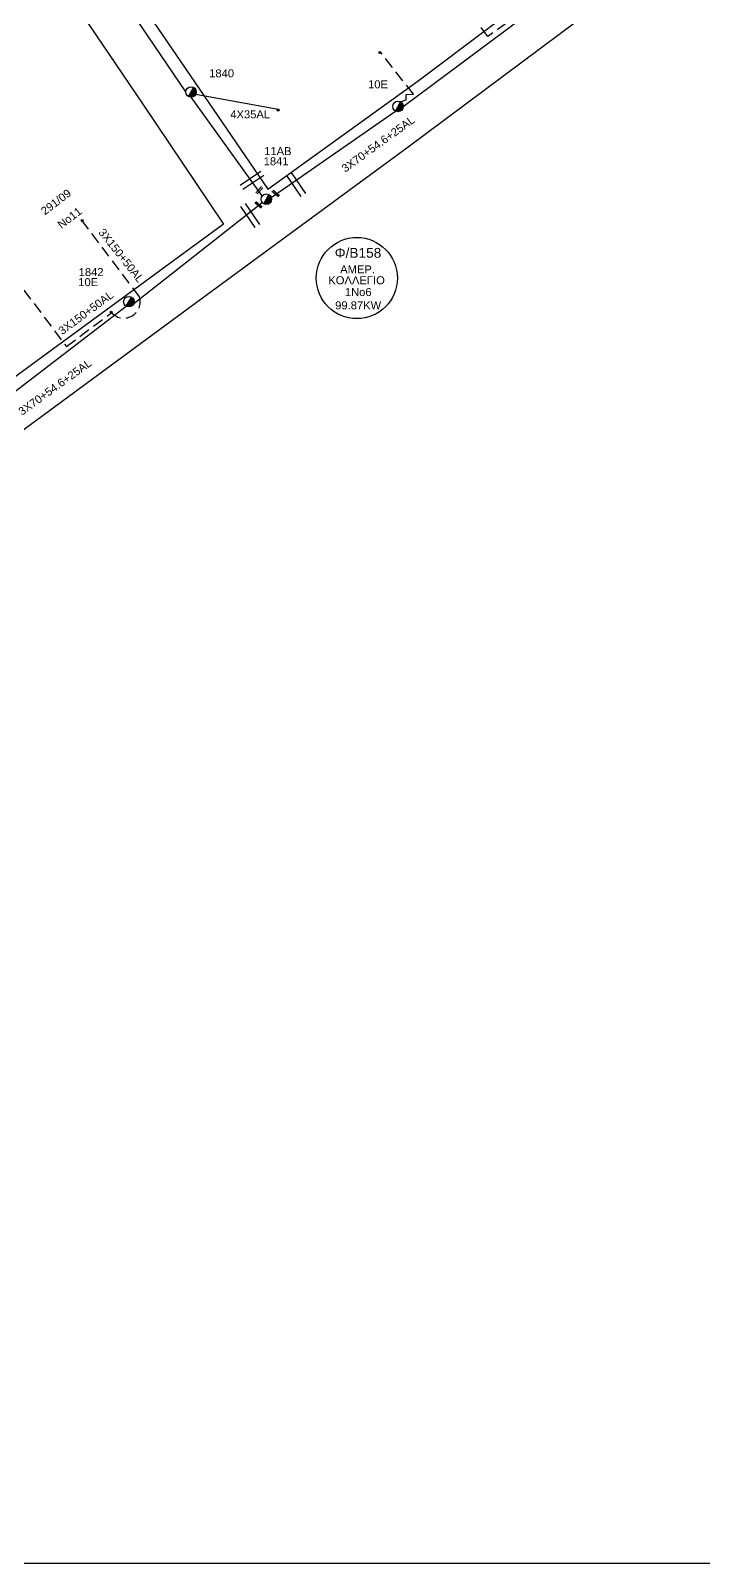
# Model space of a CAD drawing. Header units: millimetres. Extents: x 1266 to 3066, y 765 to 1784.
# Drawn here: x 1585.5 to 1736.8, y 765.4 to 1110.1 of the extents above; entities that cross this region are included whole.
import ezdxf
from ezdxf.enums import TextEntityAlignment as Align

# ---------------------------------------------------------------- set-up
doc = ezdxf.new("R2010")
doc.units = ezdxf.units.MM
doc.linetypes.add('DASHED', pattern=[19.05, 12.7, -6.35])
for name, color, linetype in [('Άγνωστα', 7, 'Continuous'), ('Γυμνά εναέρια ΧΤ (3Φ)   4x35AL', 7, 'Continuous'), ('Επιγραφές - Σχήματα', 7, 'Continuous'), ('Καλώδια ΧΤ   3x150+50AL', 7, 'DASHED'), ('Μηχανική τομή', 7, 'Continuous'), ('Στύλος ΦΜ', 7, 'Continuous'), ('Στύλος ΦΜ @ 1', 7, 'Continuous'), ('Συνδέσεις', 7, 'Continuous'), ('Συνεστραμμένα ΧΤ   3x70+54.6+25 AL', 7, 'SYN_LINE'), ('Τομή', 7, 'Continuous'), ('Υπόβαθρο ΔΕΗ', 7, 'Continuous')]:
    doc.layers.add(name, color=color, linetype=linetype)
doc.styles.add('ar', font='arial.ttf')
doc.styles.get("Standard").update_dxf_attribs({"font": 'arial.ttf'})
doc.linetypes.add('SYN_LINE', pattern='A,0.5,-0.0001,["/\\/\\/\\/",Standard,S=0.1,R=0,X=0,Y=-0.05],-0.25', length=0.7501)

# ---------------------------------------------------------------- blocks, each defined once
blk = doc.blocks.new('ΥΠΑΡΧΩΝ ΤΣΙΜΕΝΤΕΝΙΟΣ ΣΤΥΛΟΣ')
at = {"layer": 'Στύλος ΦΜ'}
blk.add_hatch(color=7, dxfattribs=at).paths.add_polyline_path([(-1.29, -2.28, 0.574793), (2.62, 0, 0.268822), (1.3, 2.27)])
at = {"layer": 'Στύλος ΦΜ', "color": 7}
blk.add_line((-1.29, -2.28), (1.3, 2.27), dxfattribs=at)
blk.add_circle((0, 0), 2.62, dxfattribs=at)
at = {"layer": 'Στύλος ΦΜ', "flags": 4}
for tag, p in [('ΑΡΙΘΜΟΣ', (-4.68, 8.05)), ('ΤΥΠΟΣ', (-4.91, 3.03))]:
    blk.add_attdef(tag, p, '', height=4, dxfattribs=at)
blk = doc.blocks.new('_ΣΥΝΔΕΣΗ')
at = {"layer": 'Συνδέσεις', "linetype": 'SYN_LINE', "ltscale": 40}
blk.add_hatch(color=256, dxfattribs=at).paths.add_polyline_path([(0.5, -0.01, 1), (-0.5, -0.01, 1)])
at = {"layer": 'Συνδέσεις'}
blk.add_circle((0, -0.01), 0.5, dxfattribs=at)
blk = doc.blocks.new('ΜΗΧΑΝΙΚΗ ΤΟΜΗ')
at = {"layer": 'Μηχανική τομή', "ltscale": 40}
for p, q in [((-1.89, 0.78), (1.89, 0.78)), ((1.89, 0), (-1.89, 0))]:
    blk.add_line(p, q, dxfattribs=at)
blk = doc.blocks.new('ΤΟΜΗ')
at = {"layer": 'Τομή', "ltscale": 40}
for p, q in [((-5.68, 0), (5.68, 0)), ((5.68, -2.33), (-5.68, -2.33))]:
    blk.add_line(p, q, dxfattribs=at)

msp = doc.modelspace()

# ---------------------------------------------------------------- linework, layer by layer
at = {"layer": 'Άγνωστα', "color": 2, "ltscale": 0.2}
for points in [[(1620.37, 1096.3), (1601.98, 1123.44)], [(1637.55, 1072.93), (1621.54, 1095.12)]]:
    msp.add_lwpolyline(points, dxfattribs=at)
at = {"layer": 'Άγνωστα', "color": 151, "linetype": 'DASHED', "ltscale": 0.2}
msp.add_lwpolyline([(1668.67, 1094.07), (1669.96, 1094.51), (1669.92, 1095.73), (1671.55, 1095.82), (1664.21, 1105.17)], dxfattribs=at)
at = {"layer": 'Γυμνά εναέρια ΧΤ (3Φ)   4x35AL', "color": 2, "linetype": 'SYN_LINE', "ltscale": 20}
msp.add_lwpolyline([(1622.6, 1095.78), (1641.16, 1092.47)], dxfattribs=at)
at = {"layer": 'Επιγραφές - Σχήματα'}
msp.add_lwpolyline([(1299.42, 1765.51), (2825.92, 1765.51), (2825.92, 765.4), (1299.42, 765.4)], close=True, dxfattribs=at)
at = {"layer": 'Επιγραφές - Σχήματα', "color": 202}
msp.add_circle((1658.83, 1054.46), 9.13, dxfattribs=at)
at = {"layer": 'Καλώδια ΧΤ   3x150+50AL', "color": 151, "ltscale": 0.2}
msp.add_lwpolyline([(1701.75, 1118.48), (1688.32, 1108.8), (1679.63, 1120.35)], dxfattribs=at)
at = {"layer": 'Καλώδια ΧΤ   3x150+50AL', "color": 85, "ltscale": 0.2}
for points in [[(1609.95, 1050.24), (1597.17, 1067.21)], [(1581.64, 1054.79), (1593.5, 1039.06), (1603.79, 1046.76)]]:
    msp.add_lwpolyline(points, dxfattribs=at)
msp.add_arc((1606.4, 1049.15), 3.71, 220.0349, 17.1269, dxfattribs=at)
at = {"layer": 'Συνεστραμμένα ΧΤ   3x70+54.6+25 AL', "color": 151, "ltscale": 20}
for points in [[(1669.26, 1093.05), (1702.7, 1118)], [(1639.59, 1072.54), (1667.5, 1092.02)]]:
    msp.add_lwpolyline(points, dxfattribs=at)
at = {"layer": 'Συνεστραμμένα ΧΤ   3x70+54.6+25 AL', "color": 85, "ltscale": 20}
for points in [[(1608.66, 1048.75), (1637.54, 1071.46)], [(1579.55, 1027.15), (1606.97, 1048.12)]]:
    msp.add_lwpolyline(points, dxfattribs=at)
at = {"layer": 'Υπόβαθρο ΔΕΗ', "ltscale": 0.2}
for points in [[(1605.27, 1164.78), (1586.1, 1151.77), (1611.11, 1114.92), (1638.81, 1074.46), (1672.59, 1098.78), (1705.13, 1123.32), (1729.35, 1141.05), (1711.02, 1164.78)], [(1493.83, 1090.71), (1530.7, 1115.36), (1560.39, 1135.37), (1575.77, 1145.06), (1610.73, 1093.56), (1628.85, 1066.58), (1572.6, 1025.44), (1547.9, 1007.39), (1511.08, 1063.02), (1493.83, 1090.71)], [(1405.46, 890.16), (1528.37, 980.03), (1570.27, 1010.46), (1621.28, 1047.93), (1670.39, 1083.94), (1734.92, 1132.16), (1766.3, 1088.54)]]:
    msp.add_lwpolyline(points, dxfattribs=at)

# ---------------------------------------------------------------- block references
at = {"layer": 'Μηχανική τομή'}
for p, xscale, yscale, zscale, rotation in [((1636.76, 1074.33), 0.5000000000000112, 0.5000000000000112, 0.5000000000000112, 228.1747021352366), ((1640.71, 1073.64), 0.5000000000000184, 0.5000000000000184, 0.5000000000000184, 139.6080784081085), ((1636.85, 1071.06), 0.5000000000000184, 0.5000000000000184, 0.5000000000000184, 139.6080784081085)]:
    msp.add_blockref('ΜΗΧΑΝΙΚΗ ΤΟΜΗ', p, dxfattribs=dict(at, xscale=xscale, yscale=yscale, zscale=zscale, rotation=rotation))
at = {"layer": 'Στύλος ΦΜ @ 1', "ltscale": 40}
ref = msp.add_blockref('ΥΠΑΡΧΩΝ ΤΣΙΜΕΝΤΕΝΙΟΣ ΣΤΥΛΟΣ', (1621.54, 1096.3), dxfattribs=dict(at, xscale=0.4499999999998181, yscale=0.4499999999998181, zscale=0.4499999999998181))
ref.add_attrib('ΤΥΠΟΣ', '1840', (1625.62, 1099.6), dxfattribs={"layer": 'Στύλος ΦΜ', "height": 1.8, "flags": 4})
ref = msp.add_blockref('ΥΠΑΡΧΩΝ ΤΣΙΜΕΝΤΕΝΙΟΣ ΣΤΥΛΟΣ', (1668.08, 1093.05), dxfattribs=dict(at, xscale=0.4499999999998181, yscale=0.4499999999998181, zscale=0.4499999999998181))
ref.add_attrib('ΤΥΠΟΣ', '10E', (1661.36, 1097.12), dxfattribs={"layer": 'Στύλος ΦΜ', "height": 1.8, "flags": 4})
ref = msp.add_blockref('ΥΠΑΡΧΩΝ ΤΣΙΜΕΝΤΕΝΙΟΣ ΣΤΥΛΟΣ', (1638.47, 1072.19), dxfattribs=dict(at, xscale=0.4499999999998181, yscale=0.4499999999998181, zscale=0.4499999999998181))
ref.add_attrib('ΤΥΠΟΣ', '1841', (1637.88, 1079.83), dxfattribs={"layer": 'Στύλος ΦΜ', "height": 1.8, "flags": 4})
ref.add_attrib('ΑΡΙΘΜΟΣ', '11AB', (1637.99, 1082.1), dxfattribs={"layer": 'Στύλος ΦΜ', "height": 1.8, "flags": 4})
ref = msp.add_blockref('ΥΠΑΡΧΩΝ ΤΣΙΜΕΝΤΕΝΙΟΣ ΣΤΥΛΟΣ', (1607.55, 1049.14), dxfattribs=dict(at, xscale=0.4499999999998181, yscale=0.4499999999998181, zscale=0.4499999999998181))
ref.add_attrib('ΤΥΠΟΣ', '10E', (1596.17, 1052.64), dxfattribs={"layer": 'Στύλος ΦΜ', "height": 1.8, "flags": 4})
ref.add_attrib('ΑΡΙΘΜΟΣ', '1842', (1596.27, 1054.9), dxfattribs={"layer": 'Στύλος ΦΜ', "height": 1.8, "flags": 4})
at = {"layer": 'Συνδέσεις', "xscale": 0.4499999999998181, "yscale": 0.4499999999998181, "zscale": 0.4499999999998181}
for p in [(1663.99, 1105.18), (1641.12, 1092.25), (1597.03, 1067.39), (1603.56, 1046.77)]:
    msp.add_blockref('_ΣΥΝΔΕΣΗ', p, dxfattribs=at)
at = {"layer": 'Τομή'}
for p, xscale, yscale, zscale, rotation in [((1634.9, 1076.91), 0.4999999999999503, 0.4999999999999503, 0.4999999999999503, 34.19688756749758), ((1645.66, 1075.81), 0.4999999999999502, 0.4999999999999502, 0.4999999999999502, 304.1968875674976), ((1635.33, 1068.86), 0.4999999999999502, 0.4999999999999502, 0.4999999999999502, 304.1968875674976)]:
    msp.add_blockref('ΤΟΜΗ', p, dxfattribs=dict(at, xscale=xscale, yscale=yscale, zscale=zscale, rotation=rotation))

# ---------------------------------------------------------------- texts
at = {"layer": 'Γυμνά εναέρια ΧΤ (3Φ)   4x35AL', "color": 7, "insert": (1630.37, 1092.17), "char_height": 1.8, "width": 168.3718, "attachment_point": 1}
msp.add_mtext('4X35AL', dxfattribs=at)
at = {"layer": 'Επιγραφές - Σχήματα', "color": 1, "style": 'ar'}
for s, height, p in [('Φ/Β158', 2.2, (1659.09, 1060.17)), ('ΚΟΛΛΕΓΙΟ', 1.8, (1658.77, 1053.96)), ('AMEΡ. ', 1.8, (1659.34, 1056.42)), ('1No6', 1.8, (1659.14, 1051.31)), ('99.87KW', 1.8, (1659.13, 1048.32))]:
    msp.add_text(s, height=height, dxfattribs=at).set_placement(p, align=Align.MIDDLE)
at = {"layer": 'Επιγραφές - Σχήματα', "color": 7, "char_height": 1.8, "width": 168.3718, "attachment_point": 1, "rotation": 37.3257}
for s, insert in [('291/09', (1587.56, 1069.95)), ('No11', (1591.3, 1066.89))]:
    msp.add_mtext(s, dxfattribs=dict(at, insert=insert))
at = {"layer": 'Καλώδια ΧΤ   3x150+50AL', "color": 7, "char_height": 1.8, "width": 168.3718, "attachment_point": 1}
for insert, rotation in [((1602, 1065.81), 308.5014), ((1591.48, 1043.03), 36.55)]:
    msp.add_mtext('3X150+50AL', dxfattribs=dict(at, insert=insert, rotation=rotation))
at = {"layer": 'Συνεστραμμένα ΧΤ   3x70+54.6+25 AL', "color": 7, "char_height": 1.8, "width": 168.3718, "attachment_point": 1, "rotation": 35.9588}
for insert in [(1655.16, 1079.58), (1582.47, 1024.91)]:
    msp.add_mtext('3X70+54.6+25AL', dxfattribs=dict(at, insert=insert))

doc.saveas('drawing.dxf')
